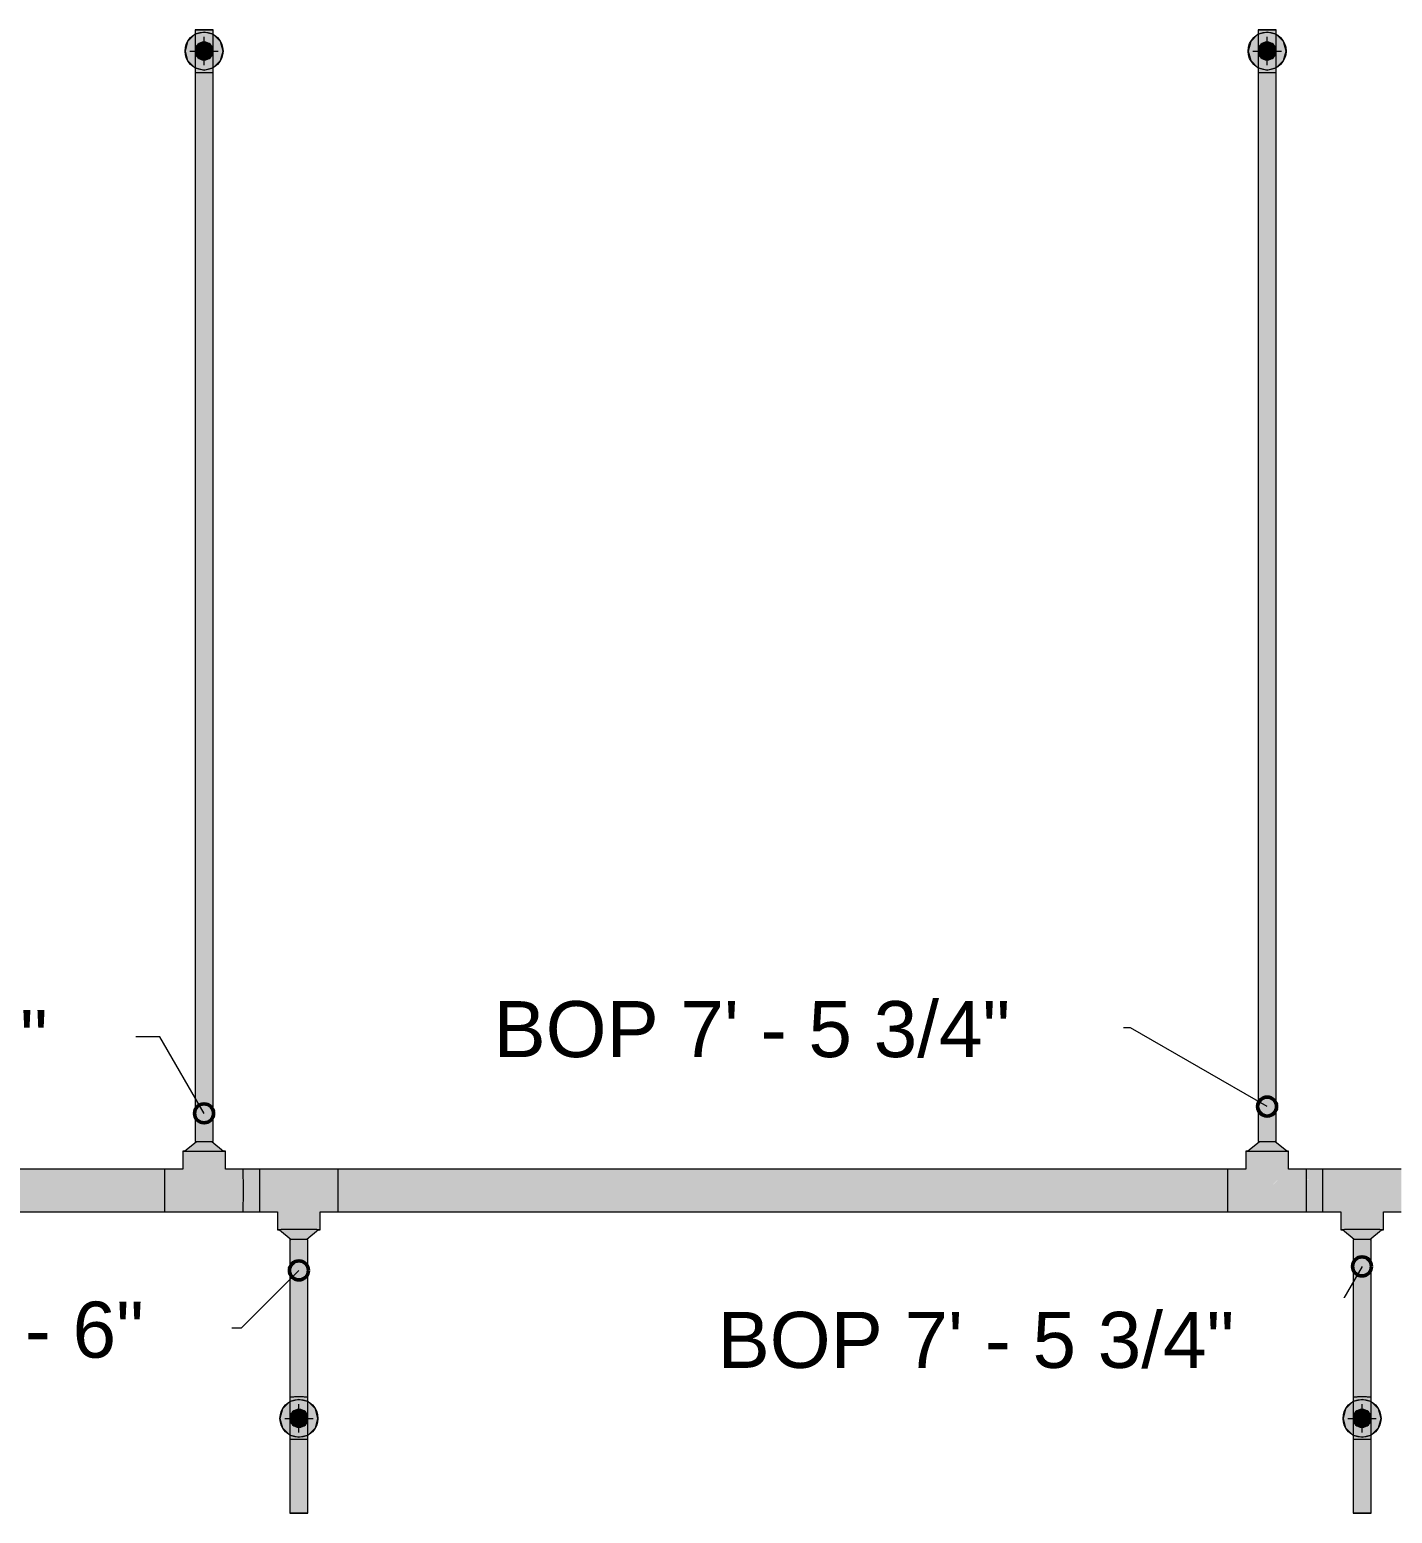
# Model space of a CAD drawing. Header units: inches. Extents: x -3385 to 41, y 7 to 1342.
# Drawn here: x -1534.4 to -1390.8, y 625.7 to 782 of the extents above; entities that cross this region are included whole.
import ezdxf

# ---------------------------------------------------------------- set-up
doc = ezdxf.new("R2010")
doc.units = ezdxf.units.IN
doc.header["$MEASUREMENT"] = 0
for name, color, linetype, lineweight in [('A-ANNO-NOTE', 131, 'Continuous', 9), ('G-ANNO-DIMS', 111, 'Continuous', 9), ('P-PIPE', 3, 'Continuous', 9), ('P-PIPE-CNTR', 3, 'Continuous', 9)]:
    doc.layers.add(name, color=color, linetype=linetype, lineweight=lineweight)
doc.styles.add('Arial', font='arial.ttf', dxfattribs={"height": 5.901198})

msp = doc.modelspace()

# ---------------------------------------------------------------- hatches: boundary and pattern name
at = {"layer": 'A-ANNO-NOTE'}
h = msp.add_hatch(color=256, dxfattribs=at)
edge = h.paths.add_edge_path(flags=0)
edge.add_arc((-1516, 779.743), 2, 0, 360)
for points in [[(-1516, 777.743), (-1515, 778.011), (-1514.268, 778.743), (-1514, 779.743), (-1514.268, 780.743), (-1515, 781.475), (-1516, 781.743), (-1517, 781.475), (-1517.732, 780.743), (-1518, 779.743), (-1517.732, 778.743), (-1517, 778.011)], [(-1404, 777.743), (-1403, 778.011), (-1402.268, 778.743), (-1402, 779.743), (-1402.268, 780.743), (-1403, 781.475), (-1404, 781.743), (-1405, 781.475), (-1405.732, 780.743), (-1406, 779.743), (-1405.732, 778.743), (-1405, 778.011)], [(-1506, 633.743), (-1505, 634.011), (-1504.268, 634.743), (-1504, 635.743), (-1504.268, 636.743), (-1505, 637.475), (-1506, 637.743), (-1507, 637.475), (-1507.732, 636.743), (-1508, 635.743), (-1507.732, 634.743), (-1507, 634.011)], [(-1394, 633.743), (-1393, 634.011), (-1392.268, 634.743), (-1392, 635.743), (-1392.268, 636.743), (-1393, 637.475), (-1394, 637.743), (-1395, 637.475), (-1395.732, 636.743), (-1396, 635.743), (-1395.732, 634.743), (-1395, 634.011)]]:
    msp.add_hatch(color=256, dxfattribs=at).paths.add_polyline_path(points, flags=0)
h = msp.add_hatch(color=256, dxfattribs=at)
edge = h.paths.add_edge_path(flags=0)
edge.add_arc((-1404, 779.743), 2, 0, 360)
h = msp.add_hatch(color=256, dxfattribs=at)
edge = h.paths.add_edge_path(flags=0)
edge.add_arc((-1506, 635.743), 2, 0, 360)
h = msp.add_hatch(color=256, dxfattribs=at)
edge = h.paths.add_edge_path(flags=0)
edge.add_arc((-1394, 635.743), 2, 0, 360)
at = {"layer": 'P-PIPE'}
h = msp.add_hatch(color=256, dxfattribs=at)
h.paths.add_polyline_path([(-1516.95, 779.742), (-1516.918, 779.989), (-1516.787, 780.275), (-1516.654, 780.432), (-1516.442, 780.579), (-1516.246, 780.661), (-1516, 780.693), (-1516, 781.982), (-1516.95, 781.986), (-1516.95, 779.743)], flags=0)
h.paths.add_polyline_path([(-1516, 777.494), (-1516.01, 778.793), (-1516.253, 778.826), (-1516.478, 778.921), (-1516.674, 779.073), (-1516.84, 779.309), (-1516.879, 779.38), (-1516.933, 779.559), (-1516.95, 779.741), (-1516.95, 777.498), (-1516.475, 777.495), (-1516.246, 777.494)], flags=0)
h = msp.add_hatch(color=256, dxfattribs=at)
h.paths.add_polyline_path([(-1515.049, 779.742), (-1515.049, 781.986), (-1515.524, 781.983), (-1516, 781.982), (-1515.998, 780.693), (-1515.746, 780.658), (-1515.523, 780.565), (-1515.327, 780.414), (-1515.159, 780.176), (-1515.12, 780.104), (-1515.066, 779.925), (-1515.05, 779.755)], flags=0)
h.paths.add_polyline_path([(-1516, 777.494), (-1515.049, 777.498), (-1515.05, 779.73), (-1515.082, 779.493), (-1515.212, 779.209), (-1515.346, 779.052), (-1515.539, 778.913), (-1515.753, 778.824), (-1516, 778.791), (-1516, 778.682)], flags=0)
h = msp.add_hatch(color=256, dxfattribs=at)
h.paths.add_polyline_path([(-1404.95, 779.742), (-1404.918, 779.989), (-1404.787, 780.275), (-1404.654, 780.432), (-1404.442, 780.579), (-1404.246, 780.661), (-1404, 780.693), (-1404, 781.982), (-1404.95, 781.986), (-1404.95, 779.743)], flags=0)
h.paths.add_polyline_path([(-1404, 777.494), (-1404.01, 778.793), (-1404.253, 778.826), (-1404.478, 778.921), (-1404.674, 779.073), (-1404.84, 779.309), (-1404.879, 779.38), (-1404.933, 779.559), (-1404.95, 779.741), (-1404.95, 777.498), (-1404.475, 777.495), (-1404.246, 777.494)], flags=0)
h = msp.add_hatch(color=256, dxfattribs=at)
h.paths.add_polyline_path([(-1403.049, 779.742), (-1403.049, 781.986), (-1403.524, 781.983), (-1404, 781.982), (-1403.998, 780.693), (-1403.746, 780.658), (-1403.523, 780.565), (-1403.327, 780.414), (-1403.159, 780.176), (-1403.12, 780.104), (-1403.066, 779.925), (-1403.05, 779.755)], flags=0)
h.paths.add_polyline_path([(-1404, 777.494), (-1403.049, 777.498), (-1403.05, 779.73), (-1403.082, 779.493), (-1403.212, 779.209), (-1403.346, 779.052), (-1403.539, 778.913), (-1403.753, 778.824), (-1404, 778.791), (-1404, 778.682)], flags=0)
for points in [[(-1516, 778.793), (-1515.754, 778.825), (-1515.525, 778.92), (-1515.328, 779.071), (-1515.177, 779.268), (-1515.082, 779.497), (-1515.05, 779.743), (-1515.082, 779.989), (-1515.177, 780.218), (-1515.328, 780.415), (-1515.525, 780.566), (-1515.754, 780.66), (-1516, 780.693), (-1516.246, 780.66), (-1516.475, 780.566), (-1516.672, 780.415), (-1516.823, 780.218), (-1516.918, 779.989), (-1516.95, 779.743), (-1516.918, 779.497), (-1516.823, 779.268), (-1516.672, 779.071), (-1516.475, 778.92), (-1516.246, 778.825)], [(-1404, 778.793), (-1403.754, 778.825), (-1403.525, 778.92), (-1403.328, 779.071), (-1403.177, 779.268), (-1403.082, 779.497), (-1403.05, 779.743), (-1403.082, 779.989), (-1403.177, 780.218), (-1403.328, 780.415), (-1403.525, 780.566), (-1403.754, 780.66), (-1404, 780.693), (-1404.246, 780.66), (-1404.475, 780.566), (-1404.672, 780.415), (-1404.823, 780.218), (-1404.918, 779.989), (-1404.95, 779.743), (-1404.918, 779.497), (-1404.823, 779.268), (-1404.672, 779.071), (-1404.475, 778.92), (-1404.246, 778.825)], [(-1516, 664.904), (-1516, 777.494), (-1516.95, 777.497), (-1516.95, 664.908), (-1516.475, 664.905), (-1516.245, 664.904)], [(-1516, 664.904), (-1515.05, 664.908), (-1515.05, 777.498), (-1515.525, 777.495), (-1516, 777.494), (-1516, 672.687)], [(-1404, 664.904), (-1404, 777.494), (-1404.95, 777.497), (-1404.95, 664.908), (-1404.475, 664.905), (-1404.245, 664.904)], [(-1404, 664.904), (-1403.05, 664.908), (-1403.05, 777.498), (-1403.525, 777.495), (-1404, 777.494), (-1404, 672.687)], [(-1516.453, 663.868), (-1513.937, 663.877), (-1515.187, 664.906), (-1516.822, 664.9), (-1518.062, 663.877), (-1516.867, 663.869), (-1516.475, 663.869)], [(-1404.453, 663.868), (-1401.937, 663.877), (-1403.187, 664.906), (-1404.822, 664.9), (-1406.062, 663.877), (-1404.867, 663.869), (-1404.475, 663.869)], [(-1515.993, 659.734), (-1513.75, 661.993), (-1513.75, 663.877), (-1514.404, 663.87), (-1517.945, 663.872), (-1518.25, 663.877), (-1518.25, 661.993), (-1516.576, 660.316), (-1516.296, 660.037)], [(-1403.993, 659.734), (-1401.75, 661.993), (-1401.75, 663.877), (-1402.404, 663.87), (-1405.945, 663.872), (-1406.25, 663.877), (-1406.25, 661.993), (-1404.576, 660.316), (-1404.296, 660.037)], [(-1511.859, 659.743), (-1510.127, 659.743), (-1510.133, 661.993), (-1511.866, 661.993), (-1511.861, 661.094), (-1511.859, 659.743)], [(-1503.75, 657.493), (-1501.866, 657.493), (-1501.861, 658.392), (-1501.866, 661.993), (-1510.133, 661.993), (-1510.129, 661.341), (-1510.133, 657.493), (-1508.25, 657.493), (-1506.576, 659.17), (-1505.993, 659.752), (-1503.769, 657.514)], [(-1391.75, 657.493), (-1389.866, 657.493), (-1389.861, 658.392), (-1389.866, 661.993), (-1398.133, 661.993), (-1398.129, 661.341), (-1398.133, 657.493), (-1396.25, 657.493), (-1394.576, 659.17), (-1393.993, 659.752), (-1391.769, 657.514)], [(-1613.709, 657.493), (-1520.133, 657.493), (-1520.129, 658.152), (-1520.127, 659.743), (-1613.859, 659.743), (-1613.864, 657.493)], [(-1510.133, 657.493), (-1510.128, 658.392), (-1510.127, 659.743), (-1511.859, 659.743), (-1511.863, 657.493), (-1510.684, 657.493)], [(-1503.75, 655.609), (-1503.75, 657.493), (-1504.077, 657.828), (-1505.993, 659.752), (-1508.25, 657.493), (-1508.25, 655.609), (-1507.586, 655.616), (-1504.048, 655.614), (-1503.789, 655.61)], [(-1501.709, 657.493), (-1408.133, 657.493), (-1408.129, 658.152), (-1408.127, 659.743), (-1501.859, 659.743), (-1501.864, 657.493)], [(-1399.863, 657.493), (-1398.133, 657.494), (-1398.128, 658.392), (-1398.127, 659.743), (-1399.859, 659.743), (-1399.864, 657.493)], [(-1391.75, 655.609), (-1391.75, 657.493), (-1392.077, 657.828), (-1393.993, 659.752), (-1396.25, 657.493), (-1396.25, 655.609), (-1395.586, 655.616), (-1392.048, 655.614), (-1391.789, 655.61)], [(-1508.058, 655.606), (-1508.062, 655.609), (-1506.867, 655.617), (-1503.937, 655.609), (-1503.937, 655.606), (-1504.211, 655.614), (-1506.572, 655.618), (-1508.062, 655.606)], [(-1505.185, 654.58), (-1503.937, 655.609), (-1505.122, 655.617), (-1508.062, 655.609), (-1506.812, 654.58), (-1505.186, 654.58)], [(-1396.058, 655.606), (-1396.062, 655.609), (-1394.867, 655.617), (-1391.937, 655.609), (-1391.937, 655.606), (-1392.211, 655.614), (-1394.572, 655.618), (-1396.062, 655.606)], [(-1393.185, 654.58), (-1391.937, 655.609), (-1393.122, 655.617), (-1396.062, 655.609), (-1394.812, 654.58), (-1393.186, 654.58)], [(-1506.95, 637.988), (-1506.475, 637.991), (-1506, 637.991), (-1506, 654.582), (-1506.95, 654.578), (-1506.95, 637.989)], [(-1505.05, 637.988), (-1505.05, 654.578), (-1505.525, 654.581), (-1506, 654.582), (-1506, 637.991), (-1505.067, 637.988)], [(-1394.95, 637.988), (-1394.475, 637.991), (-1394, 637.991), (-1394, 654.582), (-1394.95, 654.578), (-1394.95, 637.989)], [(-1393.05, 637.988), (-1393.05, 654.578), (-1393.525, 654.581), (-1394, 654.582), (-1394, 637.991), (-1393.067, 637.988)], [(-1506, 634.793), (-1505.754, 634.825), (-1505.525, 634.92), (-1505.328, 635.071), (-1505.177, 635.268), (-1505.082, 635.497), (-1505.05, 635.743), (-1505.082, 635.989), (-1505.177, 636.218), (-1505.328, 636.415), (-1505.525, 636.566), (-1505.754, 636.66), (-1506, 636.693), (-1506.246, 636.66), (-1506.475, 636.566), (-1506.672, 636.415), (-1506.823, 636.218), (-1506.918, 635.989), (-1506.95, 635.743), (-1506.918, 635.497), (-1506.823, 635.268), (-1506.672, 635.071), (-1506.475, 634.92), (-1506.246, 634.825)], [(-1394, 634.793), (-1393.754, 634.825), (-1393.525, 634.92), (-1393.328, 635.071), (-1393.177, 635.268), (-1393.082, 635.497), (-1393.05, 635.743), (-1393.082, 635.989), (-1393.177, 636.218), (-1393.328, 636.415), (-1393.525, 636.566), (-1393.754, 636.66), (-1394, 636.693), (-1394.246, 636.66), (-1394.475, 636.566), (-1394.672, 636.415), (-1394.823, 636.218), (-1394.918, 635.989), (-1394.95, 635.743), (-1394.918, 635.497), (-1394.823, 635.268), (-1394.672, 635.071), (-1394.475, 634.92), (-1394.246, 634.825)], [(-1506.95, 625.743), (-1506.475, 625.747), (-1506, 625.747), (-1506, 633.503), (-1506.95, 633.499), (-1506.95, 631.451)], [(-1394.95, 625.743), (-1394.475, 625.747), (-1394, 625.747), (-1394, 633.503), (-1394.95, 633.499), (-1394.95, 631.451)]]:
    msp.add_hatch(color=256, dxfattribs=at).paths.add_polyline_path(points, flags=0)
h = msp.add_hatch(color=256, dxfattribs=at)
h.paths.add_polyline_path([(-1516, 778.791), (-1515.748, 778.826), (-1515.521, 778.921), (-1515.324, 779.075), (-1515.174, 779.272), (-1515.081, 779.5), (-1515.05, 779.751), (-1515.082, 779.991), (-1515.178, 780.22), (-1515.329, 780.416), (-1515.526, 780.566), (-1515.755, 780.661), (-1516.001, 780.693), (-1516.246, 780.66), (-1516.475, 780.565), (-1516.672, 780.414), (-1516.823, 780.217), (-1516.918, 779.988), (-1516.95, 779.739), (-1516.917, 779.495), (-1516.822, 779.265), (-1516.669, 779.068), (-1516.471, 778.917), (-1516.241, 778.823), (-1516, 778.791)], flags=0)
h.paths.add_polyline_path([(-1516, 778.793), (-1516.253, 778.828), (-1516.475, 778.92), (-1516.675, 779.075), (-1516.823, 779.268), (-1516.918, 779.5), (-1516.95, 779.743), (-1516.917, 779.989), (-1516.823, 780.218), (-1516.672, 780.415), (-1516.475, 780.566), (-1516.245, 780.661), (-1516, 780.693), (-1515.751, 780.659), (-1515.525, 780.566), (-1515.324, 780.41), (-1515.177, 780.218), (-1515.082, 779.989), (-1515.051, 779.738), (-1515.087, 779.487), (-1515.177, 779.268), (-1515.328, 779.071), (-1515.527, 778.919), (-1515.757, 778.825)], flags=0)
h = msp.add_hatch(color=256, dxfattribs=at)
h.paths.add_polyline_path([(-1404, 778.791), (-1403.748, 778.826), (-1403.521, 778.921), (-1403.324, 779.075), (-1403.174, 779.272), (-1403.081, 779.5), (-1403.05, 779.751), (-1403.082, 779.991), (-1403.178, 780.22), (-1403.329, 780.416), (-1403.526, 780.566), (-1403.755, 780.661), (-1404.001, 780.693), (-1404.246, 780.66), (-1404.475, 780.565), (-1404.672, 780.414), (-1404.823, 780.217), (-1404.918, 779.988), (-1404.95, 779.739), (-1404.917, 779.495), (-1404.822, 779.265), (-1404.669, 779.068), (-1404.471, 778.917), (-1404.241, 778.823), (-1404, 778.791)], flags=0)
h.paths.add_polyline_path([(-1404, 778.793), (-1404.253, 778.828), (-1404.475, 778.92), (-1404.675, 779.075), (-1404.823, 779.268), (-1404.918, 779.5), (-1404.95, 779.743), (-1404.917, 779.989), (-1404.823, 780.218), (-1404.672, 780.415), (-1404.475, 780.566), (-1404.245, 780.661), (-1404, 780.693), (-1403.751, 780.659), (-1403.525, 780.566), (-1403.324, 780.41), (-1403.177, 780.218), (-1403.082, 779.989), (-1403.051, 779.738), (-1403.087, 779.487), (-1403.177, 779.268), (-1403.328, 779.071), (-1403.527, 778.919), (-1403.757, 778.825)], flags=0)
h = msp.add_hatch(color=256, dxfattribs=at)
h.paths.add_polyline_path([(-1613.861, 661.334), (-1613.86, 661.334), (-1613.859, 661.334)], flags=0)
h.paths.add_polyline_path([(-1613.86, 660.868), (-1613.859, 660.868), (-1598.058, 660.777)], flags=0)
h.paths.add_polyline_path([(-1520.127, 659.743), (-1520.135, 661.993), (-1613.866, 661.993), (-1613.861, 661.334), (-1613.859, 659.743), (-1528.159, 659.743)], flags=0)
h = msp.add_hatch(color=256, dxfattribs=at)
h.paths.add_polyline_path([(-1511.866, 657.493), (-1511.861, 658.145), (-1511.866, 661.993), (-1513.75, 661.993), (-1514.077, 661.658), (-1515.993, 659.734), (-1518.25, 661.993), (-1520.133, 661.993), (-1520.128, 661.094), (-1520.132, 657.493)], flags=0)
h.paths.add_polyline_path([(-1520.127, 660.316), (-1520.127, 660.316), (-1519.422, 660.321)], flags=0)
h.paths.add_polyline_path([(-1520.13, 661.8), (-1520.13, 661.8), (-1519.422, 661.833)], flags=0)
h = msp.add_hatch(color=256, dxfattribs=at)
h.paths.add_polyline_path([(-1501.861, 661.334), (-1501.86, 661.334), (-1501.859, 661.334)], flags=0)
h.paths.add_polyline_path([(-1501.86, 660.868), (-1501.859, 660.868), (-1493.21, 660.818)], flags=0)
h.paths.add_polyline_path([(-1408.127, 659.743), (-1408.135, 661.993), (-1501.866, 661.993), (-1501.861, 661.334), (-1501.859, 659.743), (-1423.31, 659.743)], flags=0)
h = msp.add_hatch(color=256, dxfattribs=at)
h.paths.add_polyline_path([(-1408.132, 657.493), (-1399.866, 657.494), (-1399.861, 658.145), (-1399.866, 661.993), (-1401.75, 661.993), (-1402.077, 661.658), (-1403.993, 659.734), (-1406.25, 661.993), (-1408.133, 661.993), (-1408.128, 661.094), (-1408.133, 657.493)], flags=0)
h.paths.add_polyline_path([(-1408.127, 660.316), (-1408.127, 660.316), (-1405.835, 660.33)], flags=0)
h.paths.add_polyline_path([(-1408.13, 661.8), (-1408.13, 661.8), (-1406.208, 661.89)], flags=0)
h = msp.add_hatch(color=256, dxfattribs=at)
h.paths.add_polyline_path([(-1398.132, 661.916), (-1398.133, 661.993), (-1399.866, 661.993), (-1399.864, 661.916)], flags=0)
h.paths.add_polyline_path([(-1398.128, 660.868), (-1398.132, 661.916), (-1399.864, 661.914), (-1399.86, 660.868)], flags=0)
h.paths.add_polyline_path([(-1398.127, 659.743), (-1398.128, 660.868), (-1399.86, 660.86), (-1399.859, 659.743)], flags=0)
h = msp.add_hatch(color=256, dxfattribs=at)
h.paths.add_polyline_path([(-1506.95, 633.499), (-1506.475, 633.503), (-1506, 633.503), (-1506.001, 634.793), (-1506.254, 634.827), (-1506.476, 634.921), (-1506.672, 635.071), (-1506.84, 635.31), (-1506.879, 635.382), (-1506.933, 635.561), (-1506.95, 635.743), (-1506.95, 635.071)], flags=0)
h.paths.add_polyline_path([(-1506.95, 635.743), (-1506.918, 635.99), (-1506.787, 636.277), (-1506.653, 636.434), (-1506.461, 636.573), (-1506.243, 636.662), (-1506, 636.694), (-1506, 637.991), (-1506.95, 637.987), (-1506.95, 635.91)], flags=0)
h = msp.add_hatch(color=256, dxfattribs=at)
h.paths.add_polyline_path([(-1505.049, 633.499), (-1505.05, 635.731), (-1505.082, 635.494), (-1505.212, 635.211), (-1505.345, 635.054), (-1505.557, 634.906), (-1505.753, 634.825), (-1506, 634.793), (-1506, 633.503), (-1505.081, 633.5)], flags=0)
h.paths.add_polyline_path([(-1505.753, 633.503), (-1505.754, 633.503), (-1505.753, 633.503)], flags=0)
h.paths.add_polyline_path([(-1505.049, 635.743), (-1505.049, 637.987), (-1505.525, 637.991), (-1506, 637.991), (-1505.989, 636.693), (-1505.746, 636.66), (-1505.524, 636.567), (-1505.326, 636.413), (-1505.159, 636.177), (-1505.12, 636.105), (-1505.067, 635.926), (-1505.05, 635.756)], flags=0)
h = msp.add_hatch(color=256, dxfattribs=at)
h.paths.add_polyline_path([(-1394.95, 633.499), (-1394.475, 633.503), (-1394, 633.503), (-1394.001, 634.793), (-1394.254, 634.827), (-1394.476, 634.921), (-1394.672, 635.071), (-1394.84, 635.31), (-1394.879, 635.382), (-1394.933, 635.561), (-1394.95, 635.743), (-1394.95, 635.071)], flags=0)
h.paths.add_polyline_path([(-1394.95, 635.743), (-1394.918, 635.99), (-1394.787, 636.277), (-1394.653, 636.434), (-1394.461, 636.573), (-1394.243, 636.662), (-1394, 636.694), (-1394, 637.991), (-1394.95, 637.987), (-1394.95, 635.91)], flags=0)
h = msp.add_hatch(color=256, dxfattribs=at)
h.paths.add_polyline_path([(-1393.049, 633.499), (-1393.05, 635.731), (-1393.082, 635.494), (-1393.212, 635.211), (-1393.345, 635.054), (-1393.557, 634.906), (-1393.753, 634.825), (-1394, 634.793), (-1394, 633.503), (-1393.081, 633.5)], flags=0)
h.paths.add_polyline_path([(-1393.753, 633.503), (-1393.754, 633.503), (-1393.753, 633.503)], flags=0)
h.paths.add_polyline_path([(-1393.049, 635.743), (-1393.049, 637.987), (-1393.525, 637.991), (-1394, 637.991), (-1393.989, 636.693), (-1393.746, 636.66), (-1393.524, 636.567), (-1393.326, 636.413), (-1393.159, 636.177), (-1393.12, 636.105), (-1393.067, 635.926), (-1393.05, 635.756)], flags=0)
h = msp.add_hatch(color=256, dxfattribs=at)
h.paths.add_polyline_path([(-1506, 634.793), (-1505.753, 634.825), (-1505.524, 634.92), (-1505.326, 635.073), (-1505.175, 635.271), (-1505.081, 635.499), (-1505.05, 635.753), (-1505.082, 635.992), (-1505.179, 636.223), (-1505.33, 636.418), (-1505.53, 636.569), (-1505.757, 636.662), (-1506.01, 636.693), (-1506.249, 636.66), (-1506.479, 636.564), (-1506.674, 636.413), (-1506.824, 636.216), (-1506.918, 635.987), (-1506.95, 635.741), (-1506.918, 635.496), (-1506.823, 635.268), (-1506.672, 635.071), (-1506.475, 634.92), (-1506.245, 634.825), (-1506, 634.793)], flags=0)
h.paths.add_polyline_path([(-1506, 634.793), (-1506.246, 634.825), (-1506.475, 634.92), (-1506.672, 635.072), (-1506.823, 635.268), (-1506.918, 635.497), (-1506.95, 635.745), (-1506.916, 635.994), (-1506.823, 636.218), (-1506.672, 636.415), (-1506.473, 636.567), (-1506.242, 636.661), (-1505.994, 636.692), (-1505.744, 636.656), (-1505.525, 636.566), (-1505.322, 636.406), (-1505.177, 636.218), (-1505.081, 635.98), (-1505.05, 635.743), (-1505.085, 635.491), (-1505.177, 635.268), (-1505.331, 635.069), (-1505.525, 634.92), (-1505.755, 634.825)], flags=0)
h = msp.add_hatch(color=256, dxfattribs=at)
h.paths.add_polyline_path([(-1394, 634.793), (-1393.753, 634.825), (-1393.524, 634.92), (-1393.326, 635.073), (-1393.175, 635.271), (-1393.081, 635.499), (-1393.05, 635.753), (-1393.082, 635.992), (-1393.179, 636.223), (-1393.33, 636.418), (-1393.53, 636.569), (-1393.757, 636.662), (-1394.01, 636.693), (-1394.249, 636.66), (-1394.479, 636.564), (-1394.674, 636.413), (-1394.824, 636.216), (-1394.918, 635.987), (-1394.95, 635.741), (-1394.918, 635.496), (-1394.823, 635.268), (-1394.672, 635.071), (-1394.475, 634.92), (-1394.245, 634.825), (-1394, 634.793)], flags=0)
h.paths.add_polyline_path([(-1394, 634.793), (-1394.246, 634.825), (-1394.475, 634.92), (-1394.672, 635.072), (-1394.823, 635.268), (-1394.918, 635.497), (-1394.95, 635.745), (-1394.916, 635.994), (-1394.823, 636.218), (-1394.672, 636.415), (-1394.473, 636.567), (-1394.242, 636.661), (-1393.994, 636.692), (-1393.744, 636.656), (-1393.525, 636.566), (-1393.322, 636.406), (-1393.177, 636.218), (-1393.081, 635.98), (-1393.05, 635.743), (-1393.085, 635.491), (-1393.177, 635.268), (-1393.331, 635.069), (-1393.525, 634.92), (-1393.755, 634.825)], flags=0)
h = msp.add_hatch(color=256, dxfattribs=at)
h.paths.add_polyline_path([(-1505.327, 633.502), (-1505.327, 633.501), (-1505.327, 631.451)], flags=0)
h.paths.add_polyline_path([(-1505.05, 625.743), (-1505.05, 633.499), (-1505.526, 633.503), (-1506, 633.503), (-1506, 625.747), (-1505.082, 625.744)], flags=0)
h = msp.add_hatch(color=256, dxfattribs=at)
h.paths.add_polyline_path([(-1393.327, 633.502), (-1393.327, 633.501), (-1393.327, 631.451)], flags=0)
h.paths.add_polyline_path([(-1393.05, 625.743), (-1393.05, 633.499), (-1393.526, 633.503), (-1394, 633.503), (-1394, 625.747), (-1393.082, 625.744)], flags=0)

# ---------------------------------------------------------------- linework, layer by layer
at = {"layer": 'A-ANNO-NOTE'}
for p, q in [((-1517, 781.475), (-1517.732, 780.743)), ((-1516, 781.743), (-1517, 781.475)), ((-1515, 781.475), (-1516, 781.743)), ((-1514.268, 780.743), (-1515, 781.475)), ((-1405, 781.475), (-1405.732, 780.743)), ((-1404, 781.743), (-1405, 781.475)), ((-1403, 781.475), (-1404, 781.743)), ((-1402.268, 780.743), (-1403, 781.475)), ((-1517.732, 780.743), (-1518, 779.743)), ((-1518, 779.743), (-1517.732, 778.743)), ((-1514, 779.743), (-1514.268, 780.743)), ((-1514.268, 778.743), (-1514, 779.743)), ((-1405.732, 780.743), (-1406, 779.743)), ((-1406, 779.743), (-1405.732, 778.743)), ((-1402, 779.743), (-1402.268, 780.743)), ((-1402.268, 778.743), (-1402, 779.743)), ((-1517.732, 778.743), (-1517, 778.011)), ((-1515, 778.011), (-1514.268, 778.743)), ((-1405.732, 778.743), (-1405, 778.011)), ((-1403, 778.011), (-1402.268, 778.743)), ((-1517, 778.011), (-1516, 777.743)), ((-1516, 777.743), (-1515, 778.011)), ((-1405, 778.011), (-1404, 777.743)), ((-1404, 777.743), (-1403, 778.011)), ((-1506, 637.743), (-1507, 637.475)), ((-1505, 637.475), (-1506, 637.743)), ((-1394, 637.743), (-1395, 637.475)), ((-1393, 637.475), (-1394, 637.743)), ((-1507.732, 636.743), (-1508, 635.743)), ((-1507, 637.475), (-1507.732, 636.743)), ((-1504.268, 636.743), (-1505, 637.475)), ((-1504, 635.743), (-1504.268, 636.743)), ((-1395.732, 636.743), (-1396, 635.743)), ((-1395, 637.475), (-1395.732, 636.743)), ((-1392.268, 636.743), (-1393, 637.475)), ((-1392, 635.743), (-1392.268, 636.743)), ((-1508, 635.743), (-1507.732, 634.743)), ((-1507.732, 634.743), (-1507, 634.011)), ((-1505, 634.011), (-1504.268, 634.743)), ((-1504.268, 634.743), (-1504, 635.743)), ((-1396, 635.743), (-1395.732, 634.743)), ((-1395.732, 634.743), (-1395, 634.011)), ((-1393, 634.011), (-1392.268, 634.743)), ((-1392.268, 634.743), (-1392, 635.743)), ((-1507, 634.011), (-1506, 633.743)), ((-1506, 633.743), (-1505, 634.011)), ((-1395, 634.011), (-1394, 633.743)), ((-1394, 633.743), (-1393, 634.011))]:
    msp.add_line(p, q, dxfattribs=at)
for centre in [(-1516, 779.743), (-1404, 779.743), (-1506, 635.743), (-1394, 635.743)]:
    msp.add_circle(centre, 2, dxfattribs=at)
at = {"layer": 'G-ANNO-DIMS'}
for p, q in [((-1418.382, 676.881), (-1429.942, 676.881)), ((-1404, 668.577), (-1418.382, 676.881)), ((-1520.662, 675.938), (-1531.271, 675.938)), ((-1516, 667.862), (-1520.662, 675.938)), ((-1394, 651.743), (-1398.382, 644.153)), ((-1506, 651.323), (-1512.094, 645.229)), ((-1512.094, 645.229), (-1521.15, 645.229)), ((-1398.382, 644.153), (-1406.336, 644.153))]:
    msp.add_line(p, q, dxfattribs=at)
at = {"layer": 'G-ANNO-DIMS', "lineweight": 50}
for centre in [(-1516, 667.862), (-1404, 668.577), (-1506, 651.323), (-1394, 651.743)]:
    msp.add_circle(centre, 1, dxfattribs=at)
at = {"layer": 'P-PIPE'}
for p, q in [((-1516.95, 781.986), (-1516.95, 777.498)), ((-1515.049, 777.498), (-1515.049, 781.986)), ((-1404.95, 781.986), (-1404.95, 777.498)), ((-1403.049, 777.498), (-1403.049, 781.986)), ((-1516.95, 777.498), (-1516.95, 664.908)), ((-1515.05, 664.908), (-1515.05, 777.498)), ((-1404.95, 777.498), (-1404.95, 664.908)), ((-1403.05, 664.908), (-1403.05, 777.498)), ((-1518.062, 663.877), (-1516.812, 664.908)), ((-1515.187, 664.908), (-1513.937, 663.877)), ((-1406.062, 663.877), (-1404.812, 664.908)), ((-1401.937, 663.877), (-1403.187, 664.908)), ((-1518.25, 663.877), (-1518.25, 661.993)), ((-1513.75, 661.993), (-1513.75, 663.877)), ((-1406.25, 663.877), (-1406.25, 661.993)), ((-1401.75, 661.993), (-1401.75, 663.877)), ((-1520.133, 661.993), (-1613.866, 661.993)), ((-1518.25, 661.993), (-1520.133, 661.993)), ((-1511.866, 661.993), (-1513.75, 661.993)), ((-1510.133, 661.993), (-1511.866, 661.993)), ((-1501.866, 661.993), (-1510.133, 661.993)), ((-1408.133, 661.993), (-1501.866, 661.993)), ((-1406.25, 661.993), (-1408.133, 661.993)), ((-1399.866, 661.993), (-1401.75, 661.993)), ((-1398.133, 661.993), (-1399.866, 661.993)), ((-1389.866, 661.993), (-1398.133, 661.993)), ((-1613.866, 657.493), (-1520.133, 657.493)), ((-1520.133, 657.493), (-1511.866, 657.493)), ((-1511.866, 657.493), (-1510.133, 657.493)), ((-1510.133, 657.493), (-1508.25, 657.493)), ((-1508.25, 657.493), (-1508.25, 655.609)), ((-1503.75, 657.493), (-1501.866, 657.493)), ((-1503.75, 655.609), (-1503.75, 657.493)), ((-1501.866, 657.493), (-1408.133, 657.493)), ((-1408.133, 657.493), (-1399.866, 657.493)), ((-1399.866, 657.493), (-1398.133, 657.493)), ((-1398.133, 657.493), (-1396.25, 657.493)), ((-1396.25, 657.493), (-1396.25, 655.609)), ((-1391.75, 657.493), (-1389.866, 657.493)), ((-1391.75, 655.609), (-1391.75, 657.493)), ((-1508.062, 655.609), (-1506.812, 654.578)), ((-1503.937, 655.609), (-1505.187, 654.578)), ((-1394.812, 654.578), (-1396.062, 655.609)), ((-1393.187, 654.578), (-1391.937, 655.609)), ((-1506.95, 654.578), (-1506.95, 637.987)), ((-1505.05, 637.987), (-1505.05, 654.578)), ((-1394.95, 654.578), (-1394.95, 637.987)), ((-1393.05, 637.987), (-1393.05, 654.578)), ((-1506.95, 637.987), (-1506.95, 633.499)), ((-1505.049, 633.499), (-1505.049, 637.987)), ((-1394.95, 637.987), (-1394.95, 633.499)), ((-1393.049, 633.499), (-1393.049, 637.987)), ((-1506.95, 633.499), (-1506.95, 625.743)), ((-1505.05, 625.743), (-1505.05, 633.499)), ((-1394.95, 633.499), (-1394.95, 625.743)), ((-1393.05, 625.743), (-1393.05, 633.499))]:
    msp.add_line(p, q, dxfattribs=at)
for centre, radius, start, end in [((-1516, 779.743), 0.95, 0, 180), ((-1516, 779.743), 0.95, 180, 0), ((-1516, 779.268), 0.475, 90, 270), ((-1516, 780.218), 0.475, 270, 90), ((-1404, 779.743), 0.95, 0, 180), ((-1404, 779.743), 0.95, 180, 0), ((-1404, 779.268), 0.475, 90, 270), ((-1404, 780.218), 0.475, 270, 90), ((-1506, 635.743), 0.95, 0, 180), ((-1506, 636.218), 0.475, 270, 90), ((-1394, 635.743), 0.95, 0, 180), ((-1394, 636.218), 0.475, 270, 90), ((-1506, 635.743), 0.95, 180, 0), ((-1506, 635.268), 0.475, 90, 270), ((-1394, 635.743), 0.95, 180, 0), ((-1394, 635.268), 0.475, 90, 270)]:
    msp.add_arc(centre, radius, start, end, dxfattribs=at)
for centre, major_axis, ratio, start_param, end_param in [((-1516, 781.986), (0.951, 0), 0.0041666, 1.5707963, 4.712389), ((-1516, 781.986), (0.951, 0), 0.0041666, 4.712389, 7.8539816), ((-1404, 781.986), (0.951, 0), 0.0041666, 1.5707963, 4.712389), ((-1404, 781.986), (0.951, 0), 0.0041666, 4.712389, 7.8539816), ((-1516, 777.498), (0.951, 0), 0.0041666, 3.1415927, 4.712389), ((-1516, 777.498), (0.95, 0), 0.0041666, 3.6651914, 3.9260253), ((-1516, 777.498), (0.95, 0), 0.0041666, 3.9269908, 4.1882663), ((-1516, 777.498), (0.95, 0), 0.0041666, 4.1887902, 4.4503567), ((-1516, 777.498), (0.95, 0), 0.0041666, 4.4505896, 4.712389), ((-1516, 777.498), (0.951, 0), 0.0041666, 4.712389, 6.2831853), ((-1516, 777.498), (0.95, 0), 0.0041666, 4.712389, 4.9741884), ((-1516, 777.498), (0.95, 0), 0.0041666, 4.9744212, 5.2359878), ((-1516, 777.498), (0.95, 0), 0.0041666, 5.2365116, 5.4977871), ((-1516, 777.498), (0.95, 0), 0.0041666, 5.4987526, 5.7595865), ((-1404, 777.498), (0.951, 0), 0.0041666, 3.1415927, 4.712389), ((-1404, 777.498), (0.95, 0), 0.0041666, 3.6651914, 3.9260253), ((-1404, 777.498), (0.95, 0), 0.0041666, 3.9269908, 4.1882663), ((-1404, 777.498), (0.95, 0), 0.0041666, 4.1887902, 4.4503567), ((-1404, 777.498), (0.95, 0), 0.0041666, 4.4505896, 4.712389), ((-1404, 777.498), (0.951, 0), 0.0041666, 4.712389, 6.2831853), ((-1404, 777.498), (0.95, 0), 0.0041666, 4.712389, 4.9741884), ((-1404, 777.498), (0.95, 0), 0.0041666, 4.9744212, 5.2359878), ((-1404, 777.498), (0.95, 0), 0.0041666, 5.2365116, 5.4977871), ((-1404, 777.498), (0.95, 0), 0.0041666, 5.4987526, 5.7595865), ((-1516, 664.908), (0.95, 0), 0.0041666, 3.1415927, 4.712389), ((-1516, 664.908), (0.95, 0), 0.0041666, 4.712389, 6.2831853), ((-1404, 664.908), (0.95, 0), 0.0041666, 3.1415927, 4.712389), ((-1404, 664.908), (0.95, 0), 0.0041666, 4.712389, 6.2831853), ((-1516, 663.877), (2.25, 0), 0.0041666, 2.7455805, 3.1415927), ((-1516, 663.877), (-2.25, 0), 0.0041666, 0.0028895, 3.1444821), ((-1516, 663.877), (2.25, 0), 0.0041666, 0.0028895, 0.395928), ((-1404, 663.877), (2.25, 0), 0.0041666, 2.7455805, 3.1415927), ((-1404, 663.877), (-2.25, 0), 0.0041666, 0.0028895, 3.1444821), ((-1404, 663.877), (2.25, 0), 0.0041666, 0.0028895, 0.395928), ((-1520.133, 659.743), (0, 2.25), 0.0028895, 6.1501904, 6.2790187), ((-1520.133, 659.743), (0, 2.25), 0.0028895, 6.0213859, 6.1502142), ((-1520.133, 659.743), (0, 2.25), 0.0028895, 5.888391, 6.0172193), ((-1520.133, 659.743), (0, 2.25), 0.0028895, 5.7595865, 5.8884148), ((-1520.133, 659.743), (0, 2.25), 0.0028895, 5.6265916, 5.7554199), ((-1520.133, 659.743), (0, 2.25), 0.0028895, 5.4977871, 5.6240112), ((-1520.133, 659.743), (0, 2.25), 0.0028895, 5.2359878, 5.4940551), ((-1520.133, 659.743), (0, 2.25), 0.0028895, 5.2363734, 5.4936205), ((-1511.866, 659.743), (0, 2.25), 0.0028895, 6.1501904, 6.2790187), ((-1511.866, 659.743), (0, 2.25), 0.0028895, 6.0213859, 6.1502142), ((-1511.866, 659.743), (0, 2.25), 0.0028895, 5.888391, 6.0172193), ((-1511.866, 659.743), (0, 2.25), 0.0028895, 5.7595865, 5.8884148), ((-1511.866, 659.743), (0, 2.25), 0.0028895, 5.6265916, 5.7554199), ((-1511.866, 659.743), (0, 2.25), 0.0028895, 5.4977871, 5.6240113), ((-1511.866, 659.743), (0, 2.25), 0.0028895, 5.2359878, 5.4940551), ((-1511.866, 659.743), (0, 2.25), 0.0028895, 5.2363734, 5.4936205), ((-1510.133, 659.743), (0, 2.25), 0.0028895, 6.154357, 6.2831853), ((-1510.133, 659.743), (0, 2.25), 0.0028895, 6.0255525, 6.2831853), ((-1510.133, 659.743), (0, 2.25), 0.0028895, 5.8925576, 6.0213859), ((-1510.133, 659.743), (0, 2.25), 0.0028895, 5.7637532, 5.8925814), ((-1510.133, 659.743), (0, 2.25), 0.0028895, 5.6307582, 5.7595865), ((-1510.133, 659.743), (0, 2.25), 0.0028895, 5.5019538, 5.6307821), ((-1510.133, 659.743), (0, 2.25), 0.0028895, 5.2401544, 5.4982253), ((-1510.133, 659.743), (0, 2.25), 0.0028895, 5.2405436, 5.4977871), ((-1501.866, 659.743), (0, 2.25), 0.0028895, 6.0255525, 6.2831853), ((-1501.866, 659.743), (0, 2.25), 0.0028895, 6.154357, 6.2831853), ((-1501.866, 659.743), (0, 2.25), 0.0028895, 5.8925576, 6.0213859), ((-1501.866, 659.743), (0, 2.25), 0.0028895, 5.7637532, 5.8925814), ((-1501.866, 659.743), (0, 2.25), 0.0028895, 5.6307582, 5.7595865), ((-1501.866, 659.743), (0, 2.25), 0.0028895, 5.5019538, 5.6307821), ((-1501.866, 659.743), (0, 2.25), 0.0028895, 5.2401544, 5.4982253), ((-1501.866, 659.743), (0, 2.25), 0.0028895, 5.2405436, 5.4977871), ((-1408.133, 659.743), (0, 2.25), 0.0028895, 6.1501904, 6.2790187), ((-1408.133, 659.743), (0, 2.25), 0.0028895, 6.0213859, 6.1502142), ((-1408.133, 659.743), (0, 2.25), 0.0028895, 5.888391, 6.0172193), ((-1408.133, 659.743), (0, 2.25), 0.0028895, 5.7595865, 5.8884148), ((-1408.133, 659.743), (0, 2.25), 0.0028895, 5.6265916, 5.7554199), ((-1408.133, 659.743), (0, 2.25), 0.0028895, 5.4977871, 5.6240112), ((-1408.133, 659.743), (0, 2.25), 0.0028895, 5.2359878, 5.4940551), ((-1408.133, 659.743), (0, 2.25), 0.0028895, 5.2363734, 5.4936205), ((-1399.866, 659.743), (0, 2.25), 0.0028895, 6.1501904, 6.2790187), ((-1399.866, 659.743), (0, 2.25), 0.0028895, 6.0213859, 6.1502142), ((-1399.866, 659.743), (0, 2.25), 0.0028895, 5.888391, 6.0172193), ((-1399.866, 659.743), (0, 2.25), 0.0028895, 5.7595865, 5.8884148), ((-1399.866, 659.743), (0, 2.25), 0.0028895, 5.6265916, 5.7554199), ((-1399.866, 659.743), (0, 2.25), 0.0028895, 5.4977871, 5.6240113), ((-1399.866, 659.743), (0, 2.25), 0.0028895, 5.2359878, 5.4940551), ((-1399.866, 659.743), (0, 2.25), 0.0028895, 5.2363734, 5.4936205), ((-1398.133, 659.743), (0, 2.25), 0.0028895, 6.154357, 6.2831853), ((-1398.133, 659.743), (0, 2.25), 0.0028895, 6.0255525, 6.2831853), ((-1398.133, 659.743), (0, 2.25), 0.0028895, 5.8925576, 6.0213859), ((-1398.133, 659.743), (0, 2.25), 0.0028895, 5.7637532, 5.8925814), ((-1398.133, 659.743), (0, 2.25), 0.0028895, 5.6307582, 5.7595865), ((-1398.133, 659.743), (0, 2.25), 0.0028895, 5.5019538, 5.6307821), ((-1398.133, 659.743), (0, 2.25), 0.0028895, 5.2401544, 5.4982253), ((-1398.133, 659.743), (0, 2.25), 0.0028895, 5.2405436, 5.4977871), ((-1520.133, 659.743), (0, 2.25), 0.0028895, 4.9743854, 5.2318211), ((-1520.133, 659.743), (0, 2.25), 0.0028895, 4.9741884, 5.2320662), ((-1520.133, 659.743), (0, 2.25), 0.0028895, 4.712389, 4.9701151), ((-1520.133, 659.743), (0, 2.25), 0.0028895, 4.7124347, 4.9700217), ((-1520.133, 659.743), (0, 2.25), 0.0028895, 4.4504939, 4.7082224), ((-1520.133, 659.743), (0, 2.25), 0.0028895, 4.4505896, 4.7081744), ((-1511.866, 659.743), (0, 2.25), 0.0028895, 4.9743854, 5.2318211), ((-1511.866, 659.743), (0, 2.25), 0.0028895, 4.9741884, 5.2320662), ((-1511.866, 659.743), (0, 2.25), 0.0028895, 4.712389, 4.9701151), ((-1511.866, 659.743), (0, 2.25), 0.0028895, 4.7124347, 4.9700217), ((-1511.866, 659.743), (0, 2.25), 0.0028895, 4.4504939, 4.7082224), ((-1511.866, 659.743), (0, 2.25), 0.0028895, 4.4505896, 4.7081744), ((-1510.133, 659.743), (0, 2.25), 0.0028895, 4.978355, 5.2362354), ((-1510.133, 659.743), (0, 2.25), 0.0028895, 4.9785546, 5.2359878), ((-1510.133, 659.743), (0, 2.25), 0.0028895, 4.7165556, 4.974284), ((-1510.133, 659.743), (0, 2.25), 0.0028895, 4.7166036, 4.9741884), ((-1510.133, 659.743), (0, 2.25), 0.0028895, 4.4546628, 4.712389), ((-1510.133, 659.743), (0, 2.25), 0.0028895, 4.4547562, 4.7123433), ((-1501.866, 659.743), (0, 2.25), 0.0028895, 4.978355, 5.2362354), ((-1501.866, 659.743), (0, 2.25), 0.0028895, 4.9785546, 5.2359878), ((-1501.866, 659.743), (0, 2.25), 0.0028895, 4.7165556, 4.974284), ((-1501.866, 659.743), (0, 2.25), 0.0028895, 4.7166036, 4.9741884), ((-1501.866, 659.743), (0, 2.25), 0.0028895, 4.4547562, 4.7123433), ((-1501.866, 659.743), (0, 2.25), 0.0028895, 4.4546628, 4.712389), ((-1408.133, 659.743), (0, 2.25), 0.0028895, 4.9743854, 5.2318211), ((-1408.133, 659.743), (0, 2.25), 0.0028895, 4.9741884, 5.2320662), ((-1408.133, 659.743), (0, 2.25), 0.0028895, 4.712389, 4.9701151), ((-1408.133, 659.743), (0, 2.25), 0.0028895, 4.7124347, 4.9700217), ((-1408.133, 659.743), (0, 2.25), 0.0028895, 4.4504939, 4.7082224), ((-1408.133, 659.743), (0, 2.25), 0.0028895, 4.4505896, 4.7081744), ((-1399.866, 659.743), (0, 2.25), 0.0028895, 4.9743854, 5.2318211), ((-1399.866, 659.743), (0, 2.25), 0.0028895, 4.9741884, 5.2320662), ((-1399.866, 659.743), (0, 2.25), 0.0028895, 4.712389, 4.9701151), ((-1399.866, 659.743), (0, 2.25), 0.0028895, 4.7124347, 4.9700217), ((-1399.866, 659.743), (0, 2.25), 0.0028895, 4.4504939, 4.7082224), ((-1399.866, 659.743), (0, 2.25), 0.0028895, 4.4505896, 4.7081744), ((-1398.133, 659.743), (0, 2.25), 0.0028895, 4.978355, 5.2362354), ((-1398.133, 659.743), (0, 2.25), 0.0028895, 4.9785546, 5.2359878), ((-1398.133, 659.743), (0, 2.25), 0.0028895, 4.7165556, 4.974284), ((-1398.133, 659.743), (0, 2.25), 0.0028895, 4.7166036, 4.9741884), ((-1398.133, 659.743), (0, 2.25), 0.0028895, 4.4546628, 4.712389), ((-1398.133, 659.743), (0, 2.25), 0.0028895, 4.4547562, 4.7123433), ((-1520.133, 659.743), (0, 2.25), 0.0028895, 3.6651914, 3.7940197), ((-1520.133, 659.743), (0, 2.25), 0.0028895, 3.9265527, 4.1846236), ((-1520.133, 659.743), (0, 2.25), 0.0028895, 3.9269908, 4.1842344), ((-1520.133, 659.743), (0, 2.25), 0.0028895, 3.7939959, 3.9228242), ((-1520.133, 659.743), (0, 2.25), 0.0028895, 4.1885425, 4.446423), ((-1520.133, 659.743), (0, 2.25), 0.0028895, 4.1887902, 4.4462233), ((-1511.866, 659.743), (0, 2.25), 0.0028895, 3.7939959, 3.9228242), ((-1511.866, 659.743), (0, 2.25), 0.0028895, 3.6651914, 3.7940197), ((-1511.866, 659.743), (0, 2.25), 0.0028895, 3.9265527, 4.1846236), ((-1511.866, 659.743), (0, 2.25), 0.0028895, 3.9269908, 4.1842344), ((-1511.866, 659.743), (0, 2.25), 0.0028895, 4.1885425, 4.446423), ((-1511.866, 659.743), (0, 2.25), 0.0028895, 4.1887902, 4.4462233), ((-1510.133, 659.743), (0, 2.25), 0.0028895, 3.6693581, 3.7981863), ((-1510.133, 659.743), (0, 2.25), 0.0028895, 3.9307229, 4.1887902), ((-1510.133, 659.743), (0, 2.25), 0.0028895, 3.9311574, 4.1884046), ((-1510.133, 659.743), (0, 2.25), 0.0028895, 3.8007667, 3.9269908), ((-1510.133, 659.743), (0, 2.25), 0.0028895, 4.1927118, 4.4505896), ((-1510.133, 659.743), (0, 2.25), 0.0028895, 4.1929568, 4.4503926), ((-1501.866, 659.743), (0, 2.25), 0.0028895, 3.8007667, 3.9269908), ((-1501.866, 659.743), (0, 2.25), 0.0028895, 3.6693581, 3.7981863), ((-1501.866, 659.743), (0, 2.25), 0.0028895, 3.9307229, 4.1887902), ((-1501.866, 659.743), (0, 2.25), 0.0028895, 3.9311574, 4.1884046), ((-1501.866, 659.743), (0, 2.25), 0.0028895, 4.1927118, 4.4505896), ((-1501.866, 659.743), (0, 2.25), 0.0028895, 4.1929568, 4.4503926), ((-1408.133, 659.743), (0, 2.25), 0.0028895, 3.6651914, 3.7940197), ((-1408.133, 659.743), (0, 2.25), 0.0028895, 3.9265527, 4.1846236), ((-1408.133, 659.743), (0, 2.25), 0.0028895, 3.9269908, 4.1842344), ((-1408.133, 659.743), (0, 2.25), 0.0028895, 3.7939959, 3.9228242), ((-1408.133, 659.743), (0, 2.25), 0.0028895, 4.1885425, 4.446423), ((-1408.133, 659.743), (0, 2.25), 0.0028895, 4.1887902, 4.4462233), ((-1399.866, 659.743), (0, 2.25), 0.0028895, 3.7939959, 3.9228242), ((-1399.866, 659.743), (0, 2.25), 0.0028895, 3.6651914, 3.7940197), ((-1399.866, 659.743), (0, 2.25), 0.0028895, 3.9265527, 4.1846236), ((-1399.866, 659.743), (0, 2.25), 0.0028895, 3.9269908, 4.1842344), ((-1399.866, 659.743), (0, 2.25), 0.0028895, 4.1885425, 4.446423), ((-1399.866, 659.743), (0, 2.25), 0.0028895, 4.1887902, 4.4462233), ((-1398.133, 659.743), (0, 2.25), 0.0028895, 3.6693581, 3.7981863), ((-1398.133, 659.743), (0, 2.25), 0.0028895, 3.9307229, 4.1887902), ((-1398.133, 659.743), (0, 2.25), 0.0028895, 3.9311574, 4.1884046), ((-1398.133, 659.743), (0, 2.25), 0.0028895, 3.8007667, 3.9269908), ((-1398.133, 659.743), (0, 2.25), 0.0028895, 4.1927118, 4.4505896), ((-1398.133, 659.743), (0, 2.25), 0.0028895, 4.1929568, 4.4503926), ((-1520.133, 659.743), (0, 2.25), 0.0028895, 3.1415927, 3.3992254), ((-1520.133, 659.743), (0, 2.25), 0.0028895, 3.1415927, 3.2704209), ((-1520.133, 659.743), (0, 2.25), 0.0028895, 3.403392, 3.5322203), ((-1520.133, 659.743), (0, 2.25), 0.0028895, 3.5321965, 3.6610248), ((-1511.866, 659.743), (0, 2.25), 0.0028895, 3.1415927, 3.3992254), ((-1511.866, 659.743), (0, 2.25), 0.0028895, 3.1415927, 3.2704209), ((-1511.866, 659.743), (0, 2.25), 0.0028895, 3.403392, 3.5322203), ((-1511.866, 659.743), (0, 2.25), 0.0028895, 3.5321965, 3.6610248), ((-1510.133, 659.743), (0, 2.25), 0.0028895, 3.2745638, 3.403392), ((-1510.133, 659.743), (0, 2.25), 0.0028895, 3.1457593, 3.2745876), ((-1510.133, 659.743), (0, 2.25), 0.0028895, 3.4075587, 3.536387), ((-1510.133, 659.743), (0, 2.25), 0.0028895, 3.5363631, 3.6651914), ((-1501.866, 659.743), (0, 2.25), 0.0028895, 3.1457593, 3.2745876), ((-1501.866, 659.743), (0, 2.25), 0.0028895, 3.2745638, 3.403392), ((-1501.866, 659.743), (0, 2.25), 0.0028895, 3.4075587, 3.536387), ((-1501.866, 659.743), (0, 2.25), 0.0028895, 3.5363631, 3.6651914), ((-1408.133, 659.743), (0, 2.25), 0.0028895, 3.1415927, 3.3992254), ((-1408.133, 659.743), (0, 2.25), 0.0028895, 3.1415927, 3.2704209), ((-1408.133, 659.743), (0, 2.25), 0.0028895, 3.403392, 3.5322203), ((-1408.133, 659.743), (0, 2.25), 0.0028895, 3.5321965, 3.6610248), ((-1399.866, 659.743), (0, 2.25), 0.0028895, 3.1415927, 3.3992254), ((-1399.866, 659.743), (0, 2.25), 0.0028895, 3.1415927, 3.2704209), ((-1399.866, 659.743), (0, 2.25), 0.0028895, 3.403392, 3.5322203), ((-1399.866, 659.743), (0, 2.25), 0.0028895, 3.5321965, 3.6610248), ((-1398.133, 659.743), (0, 2.25), 0.0028895, 3.2745638, 3.403392), ((-1398.133, 659.743), (0, 2.25), 0.0028895, 3.1457593, 3.2745876), ((-1398.133, 659.743), (0, 2.25), 0.0028895, 3.4075587, 3.536387), ((-1398.133, 659.743), (0, 2.25), 0.0028895, 3.5363631, 3.6651914), ((-1506, 655.609), (-2.25, 0), 0.0041666, 3.1387032, 6.2802958), ((-1506, 655.609), (2.25, 0), 0.0041666, 3.1415927, 3.5376048), ((-1506, 655.609), (2.25, 0), 0.0041666, 5.8872572, 6.2802958), ((-1394, 655.609), (-2.25, 0), 0.0041666, 3.1387032, 6.2802958), ((-1394, 655.609), (2.25, 0), 0.0041666, 3.1415927, 3.5376048), ((-1394, 655.609), (2.25, 0), 0.0041666, 5.8872572, 6.2802958), ((-1506, 654.578), (0.95, 0), 0.0041666, 1.5707963, 3.1415927), ((-1506, 654.578), (0.95, 0), 0.0041666, 0, 1.5707963), ((-1394, 654.578), (0.95, 0), 0.0041666, 1.5707963, 3.1415927), ((-1394, 654.578), (0.95, 0), 0.0041666, 0, 1.5707963), ((-1506, 637.987), (0.951, 0), 0.0041666, 1.5707963, 3.1415927), ((-1506, 637.987), (0.95, 0), 0.0041666, 2.35716, 2.6179939), ((-1506, 637.987), (0.95, 0), 0.0041666, 2.094919, 2.3561945), ((-1506, 637.987), (0.95, 0), 0.0041666, 1.8328286, 2.0943951), ((-1506, 637.987), (0.95, 0), 0.0041666, 1.5707963, 1.8325957), ((-1506, 637.987), (0.951, 0), 0.0041666, 0, 1.5707963), ((-1506, 637.987), (0.95, 0), 0.0041666, 1.3089969, 1.5707963), ((-1506, 637.987), (0.95, 0), 0.0041666, 1.0471976, 1.3087641), ((-1506, 637.987), (0.95, 0), 0.0041666, 0.7853982, 1.0466737), ((-1506, 637.987), (0.95, 0), 0.0041666, 0.5235988, 0.7844327), ((-1394, 637.987), (0.951, 0), 0.0041666, 1.5707963, 3.1415927), ((-1394, 637.987), (0.95, 0), 0.0041666, 2.35716, 2.6179939), ((-1394, 637.987), (0.95, 0), 0.0041666, 2.094919, 2.3561945), ((-1394, 637.987), (0.95, 0), 0.0041666, 1.8328286, 2.0943951), ((-1394, 637.987), (0.95, 0), 0.0041666, 1.5707963, 1.8325957), ((-1394, 637.987), (0.951, 0), 0.0041666, 0, 1.5707963), ((-1394, 637.987), (0.95, 0), 0.0041666, 1.3089969, 1.5707963), ((-1394, 637.987), (0.95, 0), 0.0041666, 1.0471976, 1.3087641), ((-1394, 637.987), (0.95, 0), 0.0041666, 0.7853982, 1.0466737), ((-1394, 637.987), (0.95, 0), 0.0041666, 0.5235988, 0.7844327), ((-1506, 633.499), (0.951, 0), 0.0041666, 2.8797933, 3.1415927), ((-1506, 633.499), (0.951, 0), 0.0041666, 1.5707963, 2.8776969), ((-1506, 633.499), (0.95, 0), 0.0041666, 2.35716, 2.6179939), ((-1506, 633.499), (0.95, 0), 0.0041666, 2.094919, 2.3561945), ((-1506, 633.499), (0.95, 0), 0.0041666, 1.8328286, 2.0943951), ((-1506, 633.499), (0.95, 0), 0.0041666, 1.5707963, 1.8325957), ((-1506, 633.499), (0.95, 0), 0.0041666, 1.3089969, 1.5707963), ((-1506, 633.499), (0.951, 0), 0.0041666, 1.3092138, 1.5707963), ((-1506, 633.499), (0.95, 0), 0.0041666, 1.0471976, 1.3087641), ((-1506, 633.499), (0.951, 0), 0.0041666, 1.047647, 1.3089969), ((-1506, 633.499), (0.95, 0), 0.0041666, 0.7853982, 1.0466737), ((-1506, 633.499), (0.951, 0), 0.0041666, 0.7861384, 1.0471976), ((-1506, 633.499), (0.95, 0), 0.0041666, 0.5235988, 0.7844327), ((-1506, 633.499), (0.951, 0), 0.0041666, 0.5247803, 0.7853982), ((-1506, 633.499), (0.951, 0), 0.0041666, 0.2638957, 0.5235988), ((-1506, 633.499), (0.951, 0), 0.0041666, 0, 0.2617994), ((-1394, 633.499), (0.951, 0), 0.0041666, 2.8797933, 3.1415927), ((-1394, 633.499), (0.951, 0), 0.0041666, 1.5707963, 2.8776969), ((-1394, 633.499), (0.95, 0), 0.0041666, 2.35716, 2.6179939), ((-1394, 633.499), (0.95, 0), 0.0041666, 2.094919, 2.3561945), ((-1394, 633.499), (0.95, 0), 0.0041666, 1.8328286, 2.0943951), ((-1394, 633.499), (0.95, 0), 0.0041666, 1.5707963, 1.8325957), ((-1394, 633.499), (0.95, 0), 0.0041666, 1.3089969, 1.5707963), ((-1394, 633.499), (0.951, 0), 0.0041666, 1.3092138, 1.5707963), ((-1394, 633.499), (0.95, 0), 0.0041666, 1.0471976, 1.3087641), ((-1394, 633.499), (0.951, 0), 0.0041666, 1.047647, 1.3089969), ((-1394, 633.499), (0.95, 0), 0.0041666, 0.7853982, 1.0466737), ((-1394, 633.499), (0.951, 0), 0.0041666, 0.7861384, 1.0471976), ((-1394, 633.499), (0.95, 0), 0.0041666, 0.5235988, 0.7844327), ((-1394, 633.499), (0.951, 0), 0.0041666, 0.5247803, 0.7853982), ((-1394, 633.499), (0.951, 0), 0.0041666, 0.2638957, 0.5235988), ((-1394, 633.499), (0.951, 0), 0.0041666, 0, 0.2617994), ((-1506, 625.743), (0.95, 0), 0.0041666, 1.5707963, 3.1415927), ((-1506, 625.743), (0.95, 0), 0.0041666, 3.1415927, 4.712389), ((-1506, 625.743), (0.95, 0), 0.0041666, 0, 1.5707963), ((-1506, 625.743), (0.95, 0), 0.0041666, 4.712389, 6.2831853), ((-1394, 625.743), (0.95, 0), 0.0041666, 1.5707963, 3.1415927), ((-1394, 625.743), (0.95, 0), 0.0041666, 3.1415927, 4.712389), ((-1394, 625.743), (0.95, 0), 0.0041666, 0, 1.5707963), ((-1394, 625.743), (0.95, 0), 0.0041666, 4.712389, 6.2831853)]:
    msp.add_ellipse(centre, major_axis=major_axis, ratio=ratio, start_param=start_param, end_param=end_param, dxfattribs=at)
at = {"layer": 'P-PIPE-CNTR'}
for p, q in [((-1517.5, 779.743), (-1514.5, 779.743)), ((-1516, 778.243), (-1516, 781.243)), ((-1405.5, 779.743), (-1402.5, 779.743)), ((-1404, 778.243), (-1404, 781.243)), ((-1506, 634.243), (-1506, 637.243)), ((-1394, 634.243), (-1394, 637.243)), ((-1507.5, 635.743), (-1504.5, 635.743)), ((-1395.5, 635.743), (-1392.5, 635.743))]:
    msp.add_line(p, q, dxfattribs=at)

# ---------------------------------------------------------------- next in the draw order: texts
at = {"layer": 'G-ANNO-DIMS', "char_height": 5.9012, "attachment_point": 1, "line_spacing_factor": 0.938532, "style": 'Arial', "bg_fill": 3, "box_fill_scale": 1.25, "bg_fill_color": 0, "bg_fill_transparency": 0}
for s, insert, width in [('BOP 7\' - 6"', (-1573.151, 678.743), 48.456), ('BOP 7\' - 5 3/4"', (-1485.502, 679.685), 64.872), ('BOP 7\' - 6"', (-1563.03, 648.033), 48.456), ('BOP 7\' - 5 3/4"', (-1461.896, 646.957), 64.872)]:
    msp.add_mtext(s, dxfattribs=dict(at, insert=insert, width=width))

doc.saveas('drawing.dxf')
